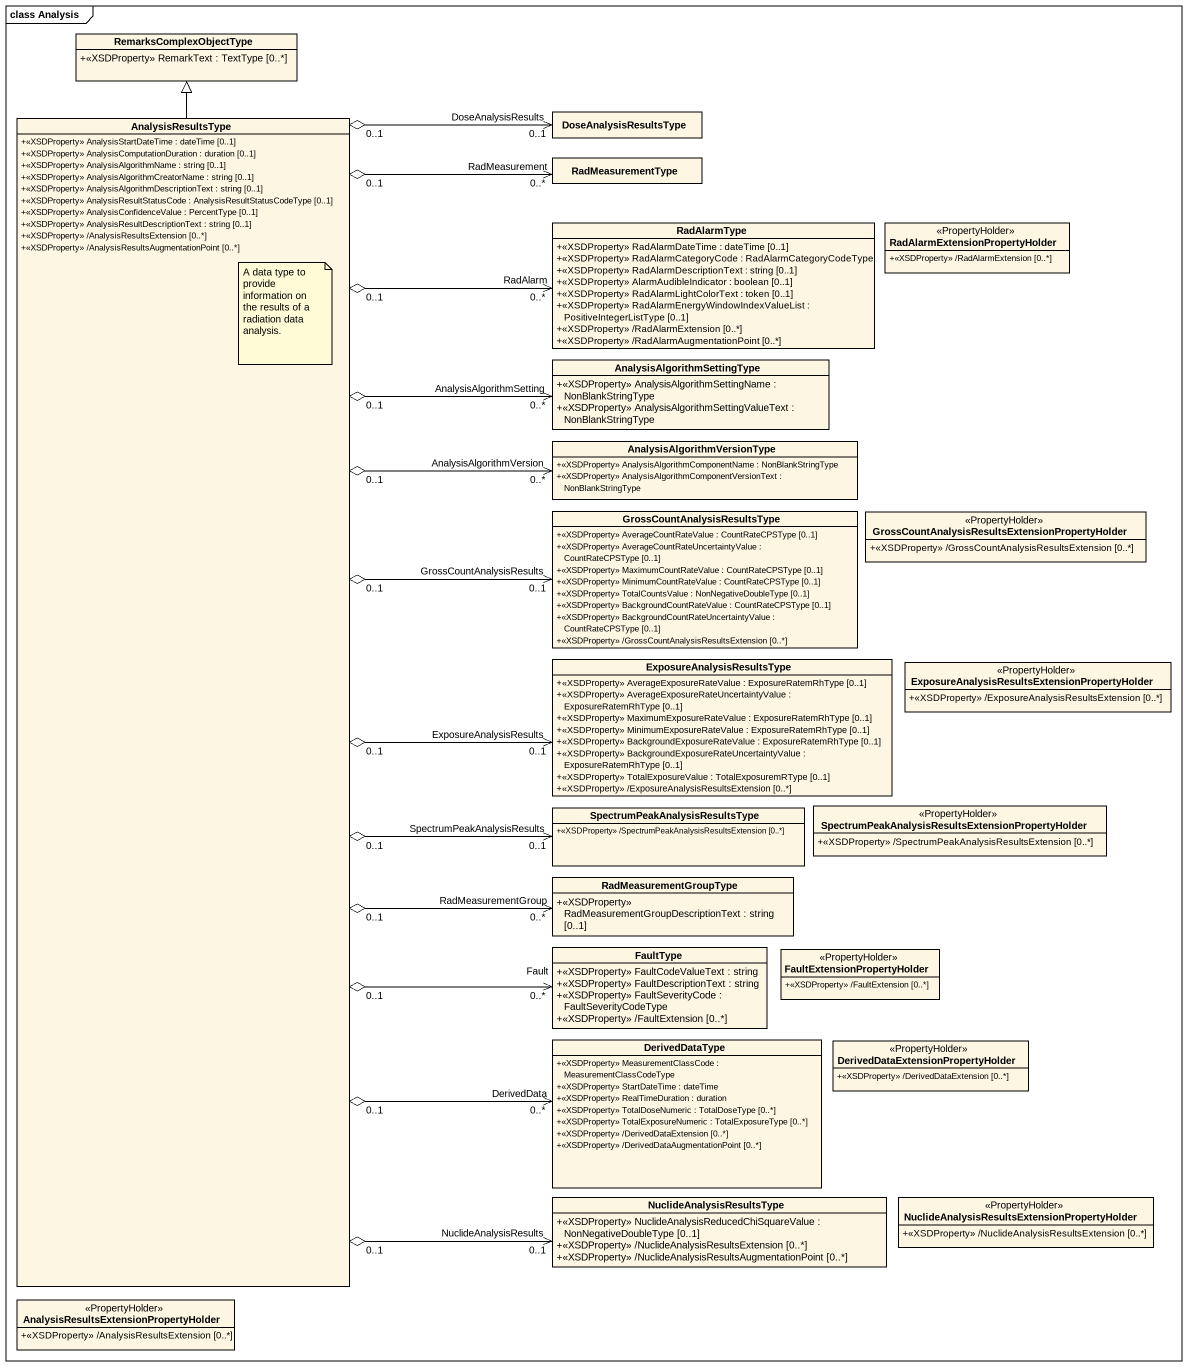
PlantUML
@startuml
mainframe class Analysis
hide circle
hide empty members
skinparam classAttributeIconSize 0
class RemarksComplexObjectType {
  +<<XSDProperty>> RemarkText : TextType [0..*]
}
class AnalysisResultsType {
  +<<XSDProperty>> AnalysisStartDateTime : dateTime [0..1]
  +<<XSDProperty>> AnalysisComputationDuration : duration [0..1]
  +<<XSDProperty>> AnalysisAlgorithmName : string [0..1]
  +<<XSDProperty>> AnalysisAlgorithmCreatorName : string [0..1]
  +<<XSDProperty>> AnalysisAlgorithmDescriptionText : string [0..1]
  +<<XSDProperty>> AnalysisResultStatusCode : AnalysisResultStatusCodeType [0..1]
  +<<XSDProperty>> AnalysisConfidenceValue : PercentType [0..1]
  +<<XSDProperty>> AnalysisResultDescriptionText : string [0..1]
  +<<XSDProperty>> /AnalysisResultsExtension [0..*]
  +<<XSDProperty>> /AnalysisResultsAugmentationPoint [0..*]
}
class DoseAnalysisResultsType
class RadMeasurementType
class RadAlarmType {
  +<<XSDProperty>> RadAlarmDateTime : dateTime [0..1]
  +<<XSDProperty>> RadAlarmCategoryCode : RadAlarmCategoryCodeType
  +<<XSDProperty>> RadAlarmDescriptionText : string [0..1]
  +<<XSDProperty>> AlarmAudibleIndicator : boolean [0..1]
  +<<XSDProperty>> RadAlarmLightColorText : token [0..1]
  +<<XSDProperty>> RadAlarmEnergyWindowIndexValueList : PositiveIntegerListType [0..1]
  +<<XSDProperty>> /RadAlarmExtension [0..*]
  +<<XSDProperty>> /RadAlarmAugmentationPoint [0..*]
}
class "RadAlarmExtensionPropertyHolder" as RadAlarmExtensionPropertyHol <<PropertyHolder>> {
  +<<XSDProperty>> /RadAlarmExtension [0..*]
}
class AnalysisAlgorithmSettingType {
  +<<XSDProperty>> AnalysisAlgorithmSettingName : NonBlankStringType
  +<<XSDProperty>> AnalysisAlgorithmSettingValueText : NonBlankStringType
}
class AnalysisAlgorithmVersionType {
  +<<XSDProperty>> AnalysisAlgorithmComponentName : NonBlankStringType
  +<<XSDProperty>> AnalysisAlgorithmComponentVersionText : NonBlankStringType
}
class "GrossCountAnalysisResultsType" as GrossCountAnalysisResultsTyp {
  +<<XSDProperty>> AverageCountRateValue : CountRateCPSType [0..1]
  +<<XSDProperty>> AverageCountRateUncertaintyValue : CountRateCPSType [0..1]
  +<<XSDProperty>> MaximumCountRateValue : CountRateCPSType [0..1]
  +<<XSDProperty>> MinimumCountRateValue : CountRateCPSType [0..1]
  +<<XSDProperty>> TotalCountsValue : NonNegativeDoubleType [0..1]
  +<<XSDProperty>> BackgroundCountRateValue : CountRateCPSType [0..1]
  +<<XSDProperty>> BackgroundCountRateUncertaintyValue : CountRateCPSType [0..1]
  +<<XSDProperty>> /GrossCountAnalysisResultsExtension [0..*]
}
class "GrossCountAnalysisResultsExtensionPropertyHolder" as GrossCountAnalysisResultsExt <<PropertyHolder>> {
  +<<XSDProperty>> /GrossCountAnalysisResultsExtension [0..*]
}
class ExposureAnalysisResultsType {
  +<<XSDProperty>> AverageExposureRateValue : ExposureRatemRhType [0..1]
  +<<XSDProperty>> AverageExposureRateUncertaintyValue : ExposureRatemRhType [0..1]
  +<<XSDProperty>> MaximumExposureRateValue : ExposureRatemRhType [0..1]
  +<<XSDProperty>> MinimumExposureRateValue : ExposureRatemRhType [0..1]
  +<<XSDProperty>> BackgroundExposureRateValue : ExposureRatemRhType [0..1]
  +<<XSDProperty>> BackgroundExposureRateUncertaintyValue : ExposureRatemRhType [0..1]
  +<<XSDProperty>> TotalExposureValue : TotalExposuremRType [0..1]
  +<<XSDProperty>> /ExposureAnalysisResultsExtension [0..*]
}
class "ExposureAnalysisResultsExtensionPropertyHolder" as ExposureAnalysisResultsExten <<PropertyHolder>> {
  +<<XSDProperty>> /ExposureAnalysisResultsExtension [0..*]
}
class "SpectrumPeakAnalysisResultsType" as SpectrumPeakAnalysisResultsT {
  +<<XSDProperty>> /SpectrumPeakAnalysisResultsExtension [0..*]
}
class "SpectrumPeakAnalysisResultsExtensionPropertyHolder" as SpectrumPeakAnalysisResultsE <<PropertyHolder>> {
  +<<XSDProperty>> /SpectrumPeakAnalysisResultsExtension [0..*]
}
class RadMeasurementGroupType {
  +<<XSDProperty>> RadMeasurementGroupDescriptionText : string [0..1]
}
class FaultType {
  +<<XSDProperty>> FaultCodeValueText : string
  +<<XSDProperty>> FaultDescriptionText : string
  +<<XSDProperty>> FaultSeverityCode : FaultSeverityCodeType
  +<<XSDProperty>> /FaultExtension [0..*]
}
class FaultExtensionPropertyHolder <<PropertyHolder>> {
  +<<XSDProperty>> /FaultExtension [0..*]
}
class DerivedDataType {
  +<<XSDProperty>> MeasurementClassCode : MeasurementClassCodeType
  +<<XSDProperty>> StartDateTime : dateTime
  +<<XSDProperty>> RealTimeDuration : duration
  +<<XSDProperty>> TotalDoseNumeric : TotalDoseType [0..*]
  +<<XSDProperty>> TotalExposureNumeric : TotalExposureType [0..*]
  +<<XSDProperty>> /DerivedDataExtension [0..*]
  +<<XSDProperty>> /DerivedDataAugmentationPoint [0..*]
}
class "DerivedDataExtensionPropertyHolder" as DerivedDataExtensionProperty <<PropertyHolder>> {
  +<<XSDProperty>> /DerivedDataExtension [0..*]
}
class NuclideAnalysisResultsType {
  +<<XSDProperty>> NuclideAnalysisReducedChiSquareValue : NonNegativeDoubleType [0..1]
  +<<XSDProperty>> /NuclideAnalysisResultsExtension [0..*]
  +<<XSDProperty>> /NuclideAnalysisResultsAugmentationPoint [0..*]
}
class "NuclideAnalysisResultsExtensionPropertyHolder" as NuclideAnalysisResultsExtens <<PropertyHolder>> {
  +<<XSDProperty>> /NuclideAnalysisResultsExtension [0..*]
}
class "AnalysisResultsExtensionPropertyHolder" as AnalysisResultsExtensionProp <<PropertyHolder>> {
  +<<XSDProperty>> /AnalysisResultsExtension [0..*]
}
AnalysisResultsType -up-|> RemarksComplexObjectType
AnalysisResultsType "0..1" o-up-> "DoseAnalysisResults\n0..1" DoseAnalysisResultsType
AnalysisResultsType "0..1" o-up-> "RadMeasurement\n0..*" RadMeasurementType
AnalysisResultsType "0..1" o-up-> "RadAlarm\n0..*" RadAlarmType
AnalysisResultsType "0..1" o-up-> "AnalysisAlgorithmSetting\n0..*" AnalysisAlgorithmSettingType
AnalysisResultsType "0..1" o-right-> "AnalysisAlgorithmVersion\n0..*" AnalysisAlgorithmVersionType
AnalysisResultsType "0..1" o-right-> "GrossCountAnalysisResults\n0..1" GrossCountAnalysisResultsTyp
AnalysisResultsType "0..1" o-right-> "ExposureAnalysisResults\n0..1" ExposureAnalysisResultsType
AnalysisResultsType "0..1" o-right-> "SpectrumPeakAnalysisResults\n0..1" SpectrumPeakAnalysisResultsT
AnalysisResultsType "0..1" o-right-> "RadMeasurementGroup\n0..*" RadMeasurementGroupType
AnalysisResultsType "0..1" o-right-> "Fault\n0..*" FaultType
AnalysisResultsType "0..1" o--> "DerivedData\n0..*" DerivedDataType
AnalysisResultsType "0..1" o--> "NuclideAnalysisResults\n0..1" NuclideAnalysisResultsType
note top of AnalysisResultsType : A data type to provide information on the results of a radiation data analysis.
@enduml
